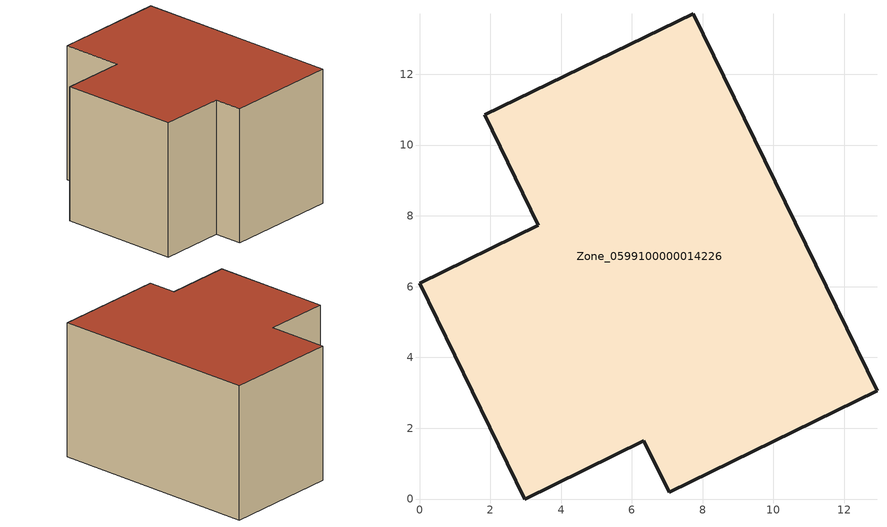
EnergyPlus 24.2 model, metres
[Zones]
Zone_0599100000014226
 floor ground (C_G): 7.73,13.7 12.92,3.06 7.06,0.2 6.34,1.65 2.97,0 0,6.09 3.35,7.73 1.84,10.85 z0
 wall outside (C_F): 2.97,0 6.34,1.65 7.06,0.2 12.92,3.06 7.73,13.7 1.84,10.85 3.35,7.73 0,6.09 2.97,0 z0:7.64
 roof outside (C_R): 3.35,7.73 0,6.09 2.97,0 6.34,1.65 7.06,0.2 12.92,3.06 7.73,13.7 1.84,10.85 z7.64
[BUILDING]
Pand.0599100000014226: North Axis=0; Terrain=City; Loads Convergence Tolerance Value=0.04; Temperature Convergence Tolerance Value=0.4; Solar Distribution=FullExterior; Maximum Number of Warmup Days=25; Minimum Number of Warmup Days=1
[Site:Location]
Rotterdam.The.Hague.AP_ZH_NLD Design_Conditions: Latitude=51.96; Longitude=4.45; Time Zone=1; Elevation=-4.5
[SITE:GROUNDTEMPERATURE:BUILDINGSURFACE]
18, 18, 18, 18, 18, 18, 18, 18, 18, 18, 18, 18
[MATERIAL] Thermal Absorptance=0.9; Solar Absorptance=0.7; Visible Absorptance=0.7
Name | Roughness | Thickness | Conductivity | Density | Specific Heat
G.TC.1965-1974 | MediumSmooth | 0.15 | 0.882353 | 540 | 1210
F.TC.1965-1974 | Rough | 0.3 | 0.697674 | 1920 | 840
R.TC.1965-1974 | MediumRough | 0.2 | 0.232558 | 1500 | 1000
[CONSTRUCTION]
C_G: G.TC.1965-1974
C_F: F.TC.1965-1974
C_R: R.TC.1965-1974
[ZONE]
Zone_0599100000014226: Type=1; Multiplier=1; Ceiling Height=Autocalculate; Volume=Autocalculate; Floor Area=autocalculate; Part of Total Floor Area=Yes
[ZONEINFILTRATION:DESIGNFLOWRATE]
Infil_Zone_0599100000014226: Zone or ZoneList or Space or SpaceList=Zone_0599100000014226; Schedule=AlwaysOn; Design Flow Rate Calculation Method=Flow/Area; Flow Rate per Floor Area=0.003; Constant Term Coefficient=1; Temperature Term Coefficient=0; Velocity Term Coefficient=0; Velocity Squared Term Coefficient=0
[HVACTEMPLATE:ZONE:IDEALLOADSAIRSYSTEM]
Zone_0599100000014226: Maximum Heating Supply Air Temperature=50; Minimum Cooling Supply Air Temperature=13; Maximum Heating Supply Air Humidity Ratio=0.0156; Minimum Cooling Supply Air Humidity Ratio=0.0077; Heating Limit=NoLimit; Cooling Limit=NoLimit; Dehumidification Control Type=ConstantSensibleHeatRatio; Cooling Sensible Heat Ratio=0.7; Dehumidification Setpoint=60; Humidification Control Type=None; Humidification Setpoint=30; Outdoor Air Method=None; Outdoor Air Flow Rate per Person=0.00944; Outdoor Air Flow Rate per Zone Floor Area=0; Outdoor Air Flow Rate per Zone=0; Demand Controlled Ventilation Type=None; Outdoor Air Economizer Type=NoEconomizer; Heat Recovery Type=None; Sensible Heat Recovery Effectiveness=0.7; Latent Heat Recovery Effectiveness=0.65
[ZONECONTROL:THERMOSTAT]
ThermostatControl_Zone_0599100000014226: Zone or ZoneList=Zone_0599100000014226; Control Type Schedule=DualSetpointControlType; Control 1=Thermostat_Zone_0599100000014226; Temperature Difference Between Cutout And Setpoint=0
[THERMOSTATSETPOINT:DUALSETPOINT]
Thermostat_Zone_0599100000014226: Heating Setpoint Temperature Schedule=HeatingSetpoint_Zone_0599100000014226; Cooling Setpoint Temperature Schedule=CoolingSetpoint_Zone_0599100000014226
[SCHEDULE:COMPACT]
HeatingSetpoint_Zone_0599100000014226: Through: 12/31, For: AllDays, Until: 24:00, 21
CoolingSetpoint_Zone_0599100000014226: Through: 12/31, For: AllDays, Until: 24:00, 24
DualSetpointControlType: Through: 12/31, For: AllDays, Until: 24:00, 4
AlwaysOn: Through: 12/31, For: AllDays, Until: 24:00, 1
